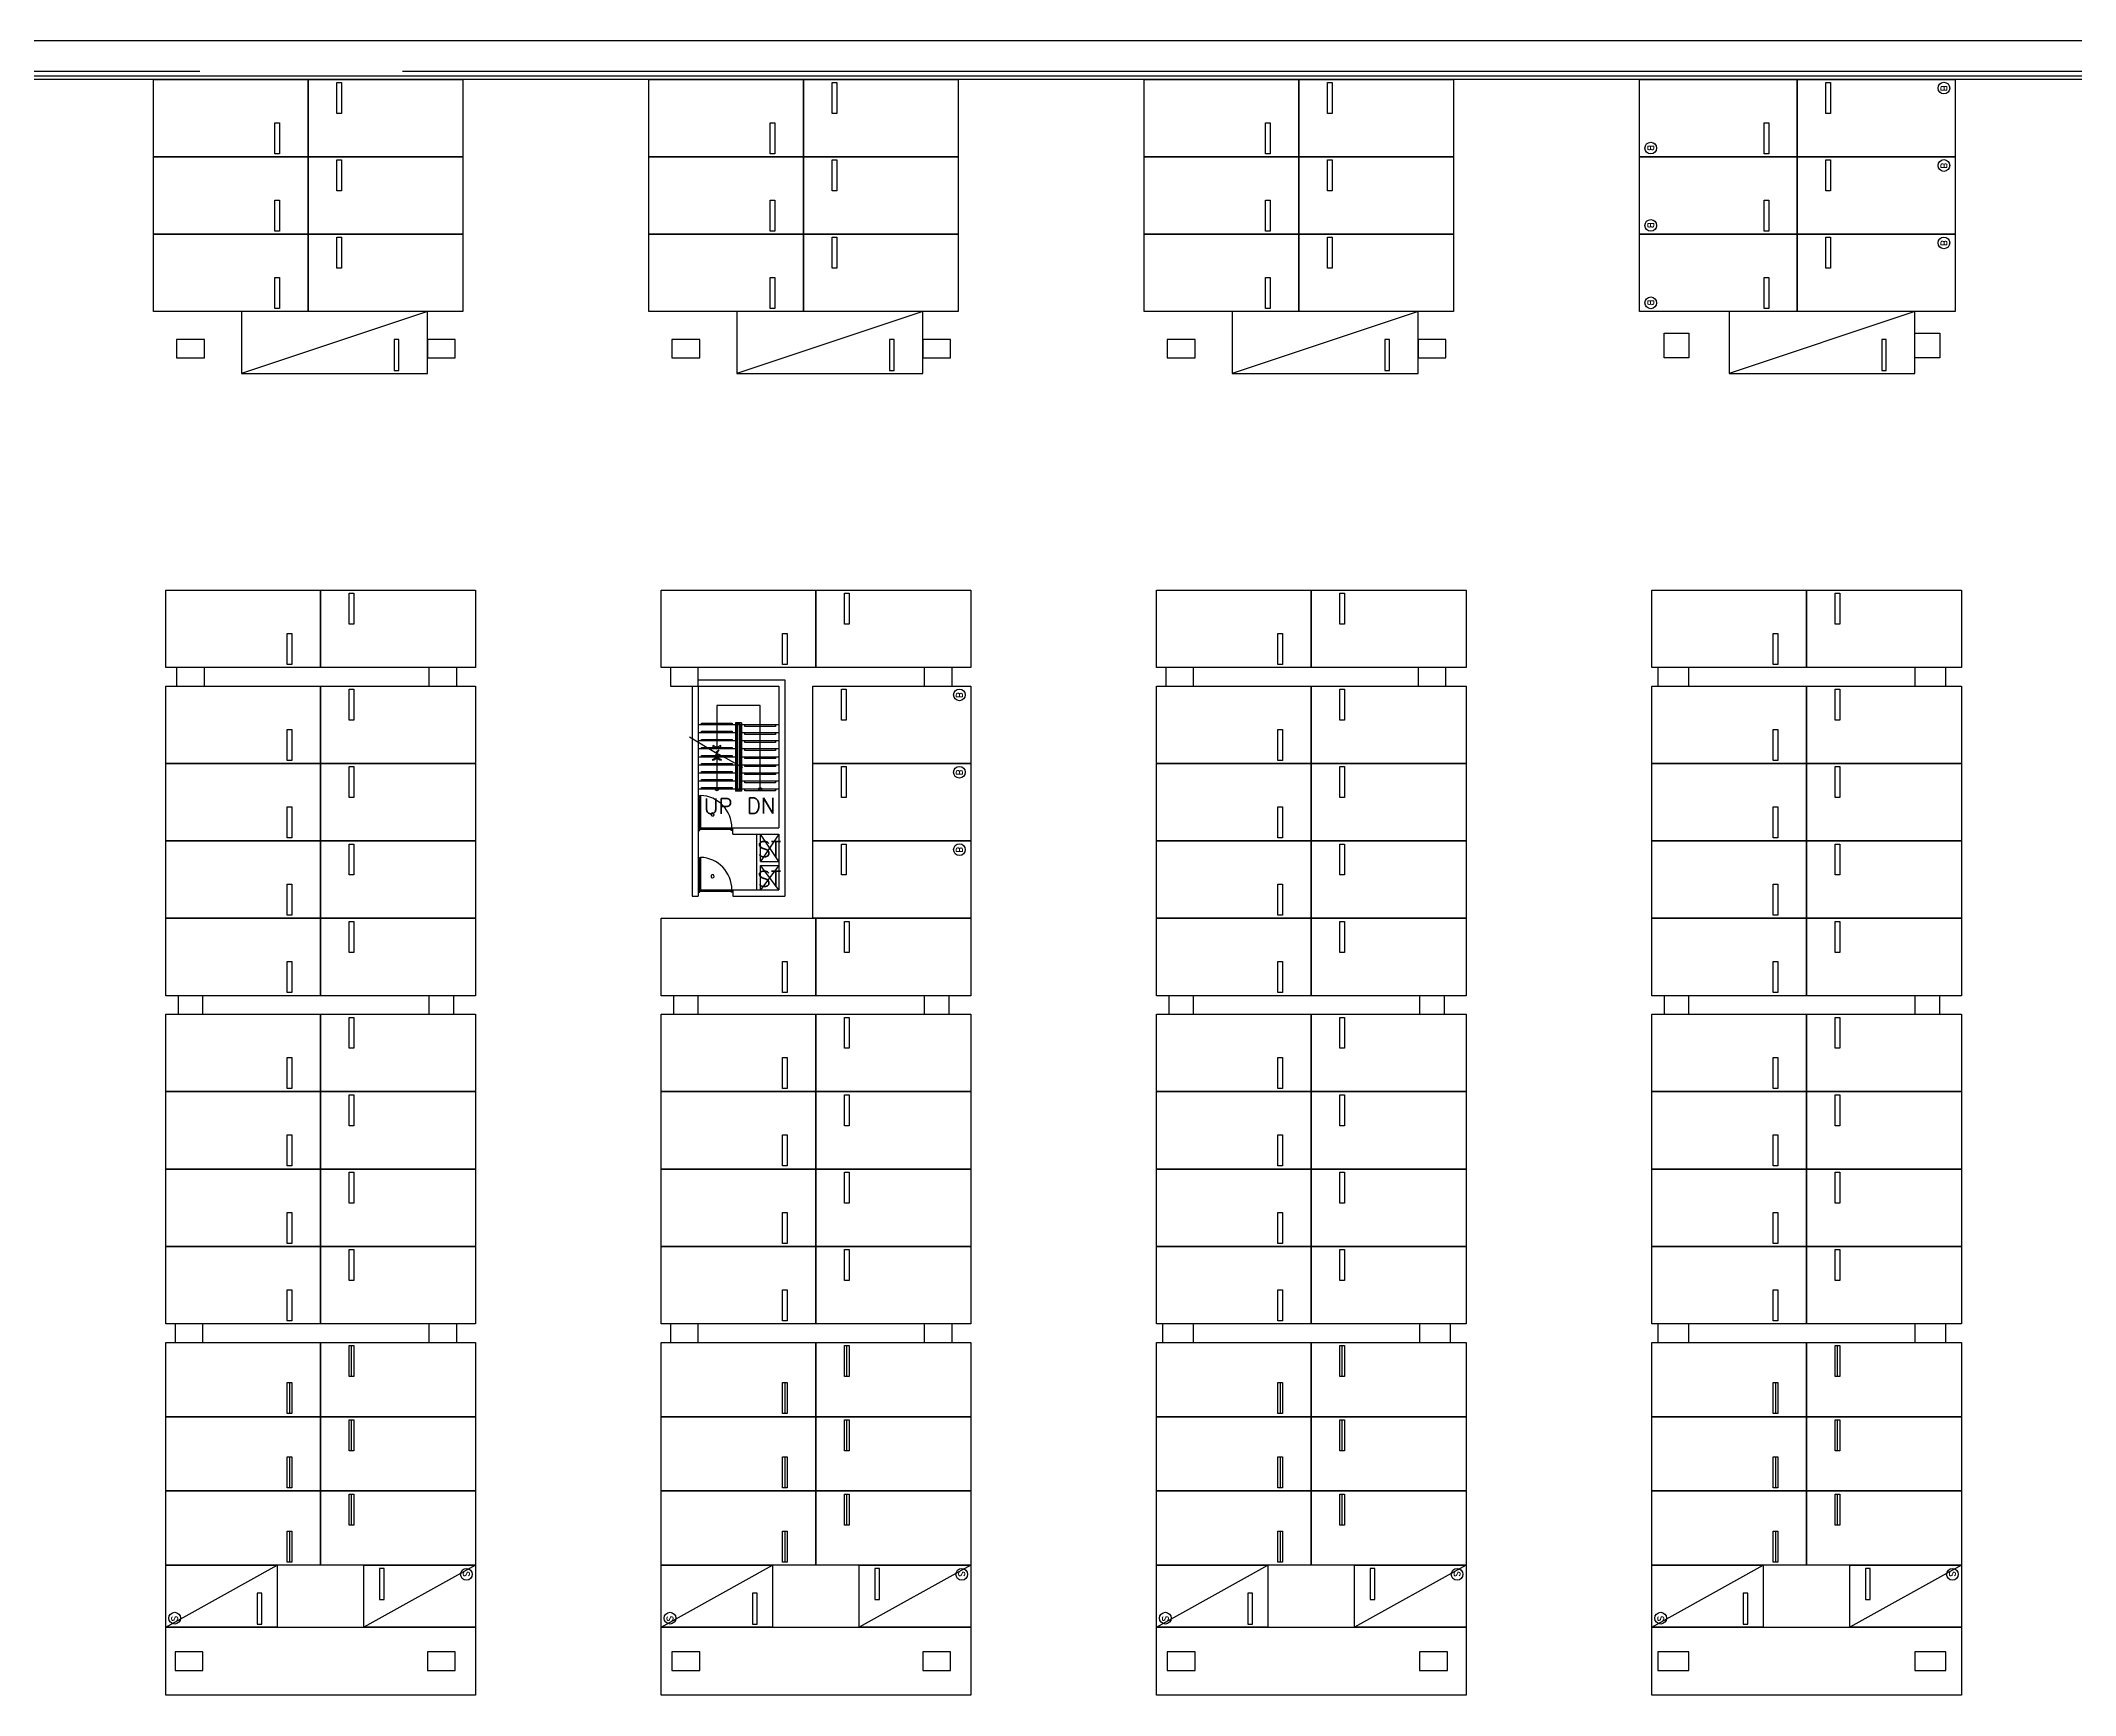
# Model space of a CAD drawing. Header units: millimetres. Extents: x -7614 to 421357, y 87385 to 341757.
# Drawn here: x 239280 to 305000, y 201427 to 254877 of the extents above; entities that cross this region are included whole.
import ezdxf
from ezdxf.enums import TextEntityAlignment as Align

# ---------------------------------------------------------------- set-up
doc = ezdxf.new("R2010")
doc.units = ezdxf.units.MM
doc.header["$LTSCALE"] = 600
doc.header["$MEASUREMENT"] = 0
doc.layers.add('e-plan', color=9, linetype='CONTINUOUS')
doc.styles.add('kiahn', font='romans.shx', dxfattribs={"bigfont": 'cadhs.shx'})

msp = doc.modelspace()

# ---------------------------------------------------------------- linework, layer by layer
at = {"layer": 'e-plan'}
for p, q in [((328920, 254877), (180670, 254877)), ((244420, 253877), (179670, 253877)), ((329770, 253727), (179820, 253727)), ((329920, 253877), (250970, 253877)), ((336565, 253627), (179370, 253627)), ((242920, 251127), (242920, 253627)), ((242920, 253627), (247920, 253627)), ((247920, 253627), (247920, 251127)), ((247920, 251127), (247920, 253627)), ((247920, 253627), (252920, 253627)), ((248845, 253527), (248995, 253527)), ((248845, 252527), (248845, 253527)), ((248995, 253527), (248995, 252527)), ((252920, 253627), (252920, 251127)), ((258920, 251127), (258920, 253627)), ((258920, 253627), (263920, 253627)), ((263920, 253627), (263920, 251127)), ((263920, 251127), (263920, 253627)), ((263920, 253627), (268920, 253627)), ((264845, 253527), (264995, 253527)), ((264845, 252527), (264845, 253527)), ((264995, 253527), (264995, 252527)), ((268920, 253627), (268920, 251127)), ((274920, 251127), (274920, 253627)), ((274920, 253627), (279920, 253627)), ((279920, 253627), (279920, 251127)), ((279920, 251127), (279920, 253627)), ((279920, 253627), (284920, 253627)), ((280845, 253527), (280995, 253527)), ((280845, 252527), (280845, 253527)), ((280995, 253527), (280995, 252527)), ((284920, 253627), (284920, 251127)), ((290920, 251127), (290920, 253627)), ((290920, 253627), (296020, 253627)), ((296020, 251127), (296020, 253627)), ((296020, 253627), (301120, 253627)), ((296020, 253627), (296020, 251127)), ((296945, 253527), (297095, 253527)), ((296945, 252527), (296945, 253527)), ((297095, 253527), (297095, 252527)), ((301120, 253627), (301120, 251127)), ((248995, 252527), (248845, 252527)), ((264995, 252527), (264845, 252527)), ((280995, 252527), (280845, 252527)), ((297095, 252527), (296945, 252527)), ((246845, 251227), (246845, 252227)), ((246845, 252227), (246995, 252227)), ((246995, 252227), (246995, 251227)), ((262845, 251227), (262845, 252227)), ((262845, 252227), (262995, 252227)), ((262995, 252227), (262995, 251227)), ((278845, 251227), (278845, 252227)), ((278845, 252227), (278995, 252227)), ((278995, 252227), (278995, 251227)), ((294945, 251227), (294945, 252227)), ((294945, 252227), (295095, 252227)), ((295095, 252227), (295095, 251227)), ((242920, 248627), (242920, 251127)), ((242920, 251127), (247920, 251127)), ((247920, 251127), (242920, 251127)), ((246995, 251227), (246845, 251227)), ((247920, 251127), (247920, 248627)), ((252920, 251127), (247920, 251127)), ((247920, 248627), (247920, 251127)), ((247920, 251127), (252920, 251127)), ((252920, 251127), (252920, 248627)), ((258920, 248627), (258920, 251127)), ((258920, 251127), (263920, 251127)), ((263920, 251127), (258920, 251127)), ((262995, 251227), (262845, 251227)), ((263920, 251127), (263920, 248627)), ((268920, 251127), (263920, 251127)), ((263920, 248627), (263920, 251127)), ((263920, 251127), (268920, 251127)), ((268920, 251127), (268920, 248627)), ((274920, 248627), (274920, 251127)), ((274920, 251127), (279920, 251127)), ((279920, 251127), (274920, 251127)), ((278995, 251227), (278845, 251227)), ((279920, 251127), (279920, 248627)), ((284920, 251127), (279920, 251127)), ((279920, 248627), (279920, 251127)), ((279920, 251127), (284920, 251127)), ((284920, 251127), (284920, 248627)), ((290920, 248627), (290920, 251127)), ((290920, 251127), (296020, 251127)), ((296020, 251127), (290920, 251127)), ((295095, 251227), (294945, 251227)), ((301120, 251127), (296020, 251127)), ((296020, 248627), (296020, 251127)), ((296020, 251127), (301120, 251127)), ((296020, 251127), (296020, 248627)), ((301120, 251127), (301120, 248627)), ((248845, 251027), (248995, 251027)), ((248845, 250027), (248845, 251027)), ((248995, 251027), (248995, 250027)), ((264845, 251027), (264995, 251027)), ((264845, 250027), (264845, 251027)), ((264995, 251027), (264995, 250027)), ((280845, 251027), (280995, 251027)), ((280845, 250027), (280845, 251027)), ((280995, 251027), (280995, 250027)), ((296945, 251027), (297095, 251027)), ((296945, 250027), (296945, 251027)), ((297095, 251027), (297095, 250027)), ((248995, 250027), (248845, 250027)), ((264995, 250027), (264845, 250027)), ((280995, 250027), (280845, 250027)), ((297095, 250027), (296945, 250027)), ((246845, 248727), (246845, 249727)), ((246845, 249727), (246995, 249727)), ((246995, 249727), (246995, 248727)), ((262845, 248727), (262845, 249727)), ((262845, 249727), (262995, 249727)), ((262995, 249727), (262995, 248727)), ((278845, 248727), (278845, 249727)), ((278845, 249727), (278995, 249727)), ((278995, 249727), (278995, 248727)), ((294945, 248727), (294945, 249727)), ((294945, 249727), (295095, 249727)), ((295095, 249727), (295095, 248727)), ((247920, 248627), (242920, 248627)), ((242920, 246127), (242920, 248627)), ((242920, 248627), (247920, 248627)), ((246995, 248727), (246845, 248727)), ((247920, 248627), (247920, 246127)), ((252920, 248627), (247920, 248627)), ((247920, 246127), (247920, 248627)), ((247920, 248627), (252920, 248627)), ((248845, 248527), (248995, 248527)), ((248845, 247527), (248845, 248527)), ((248995, 248527), (248995, 247527)), ((252920, 248627), (252920, 246127)), ((263920, 248627), (258920, 248627)), ((258920, 246127), (258920, 248627)), ((258920, 248627), (263920, 248627)), ((262995, 248727), (262845, 248727)), ((263920, 248627), (263920, 246127)), ((268920, 248627), (263920, 248627)), ((263920, 246127), (263920, 248627)), ((263920, 248627), (268920, 248627)), ((264845, 248527), (264995, 248527)), ((264845, 247527), (264845, 248527)), ((264995, 248527), (264995, 247527)), ((268920, 248627), (268920, 246127)), ((279920, 248627), (274920, 248627)), ((274920, 246127), (274920, 248627)), ((274920, 248627), (279920, 248627)), ((278995, 248727), (278845, 248727)), ((279920, 248627), (279920, 246127)), ((284920, 248627), (279920, 248627)), ((279920, 246127), (279920, 248627)), ((279920, 248627), (284920, 248627)), ((280845, 248527), (280995, 248527)), ((280845, 247527), (280845, 248527)), ((280995, 248527), (280995, 247527)), ((284920, 248627), (284920, 246127)), ((296020, 248627), (290920, 248627)), ((290920, 246127), (290920, 248627)), ((290920, 248627), (296020, 248627)), ((295095, 248727), (294945, 248727)), ((301120, 248627), (296020, 248627)), ((296020, 246127), (296020, 248627)), ((296020, 248627), (301120, 248627)), ((296020, 248627), (296020, 246127)), ((296945, 248527), (297095, 248527)), ((296945, 247527), (296945, 248527)), ((297095, 248527), (297095, 247527)), ((301120, 248627), (301120, 246127)), ((246845, 246227), (246845, 247227)), ((246845, 247227), (246995, 247227)), ((246995, 247227), (246995, 246227)), ((248995, 247527), (248845, 247527)), ((262845, 246227), (262845, 247227)), ((262845, 247227), (262995, 247227)), ((262995, 247227), (262995, 246227)), ((264995, 247527), (264845, 247527)), ((278845, 246227), (278845, 247227)), ((278845, 247227), (278995, 247227)), ((278995, 247227), (278995, 246227)), ((280995, 247527), (280845, 247527)), ((294945, 246227), (294945, 247227)), ((294945, 247227), (295095, 247227)), ((295095, 247227), (295095, 246227)), ((297095, 247527), (296945, 247527)), ((247920, 246127), (242920, 246127)), ((251770, 246127), (245770, 244127)), ((251770, 246127), (245770, 246127)), ((245770, 246127), (245770, 244127)), ((246995, 246227), (246845, 246227)), ((252920, 246127), (247920, 246127)), ((251770, 244127), (251770, 246127)), ((263920, 246127), (258920, 246127)), ((267770, 246127), (261770, 244127)), ((267770, 246127), (261770, 246127)), ((261770, 246127), (261770, 244127)), ((262995, 246227), (262845, 246227)), ((268920, 246127), (263920, 246127)), ((267770, 244127), (267770, 246127)), ((279920, 246127), (274920, 246127)), ((283770, 246127), (277770, 244127)), ((283770, 246127), (277770, 246127)), ((277770, 246127), (277770, 244127)), ((278995, 246227), (278845, 246227)), ((284920, 246127), (279920, 246127)), ((283770, 244127), (283770, 246127)), ((296020, 246127), (290920, 246127)), ((299820, 246127), (293820, 244127)), ((299820, 246127), (293820, 246127)), ((293820, 246127), (293820, 244127)), ((295095, 246227), (294945, 246227)), ((301120, 246127), (296020, 246127)), ((299820, 244127), (299820, 246127)), ((250845, 245227), (250695, 245227)), ((250695, 245227), (250695, 244227)), ((250845, 244227), (250845, 245227)), ((266845, 245227), (266695, 245227)), ((266695, 245227), (266695, 244227)), ((266845, 244227), (266845, 245227)), ((282845, 245227), (282695, 245227)), ((282695, 245227), (282695, 244227)), ((282845, 244227), (282845, 245227)), ((298895, 245227), (298745, 245227)), ((298745, 245227), (298745, 244227)), ((298895, 244227), (298895, 245227)), ((245770, 244127), (251770, 244127)), ((250695, 244227), (250845, 244227)), ((261770, 244127), (267770, 244127)), ((266695, 244227), (266845, 244227)), ((277770, 244127), (283770, 244127)), ((282695, 244227), (282845, 244227)), ((293820, 244127), (299820, 244127)), ((298745, 244227), (298895, 244227)), ((243320, 234627), (243320, 237127)), ((243320, 237127), (248320, 237127)), ((248320, 237127), (248320, 234627)), ((248320, 234627), (248320, 237127)), ((248320, 237127), (253320, 237127)), ((249245, 237027), (249395, 237027)), ((249245, 236027), (249245, 237027)), ((249395, 237027), (249395, 236027)), ((253320, 237127), (253320, 234627)), ((259320, 234627), (259320, 237127)), ((259320, 237127), (264320, 237127)), ((264320, 237127), (264320, 234627)), ((264320, 234627), (264320, 237127)), ((264320, 237127), (269320, 237127)), ((265245, 237027), (265395, 237027)), ((265245, 236027), (265245, 237027)), ((265395, 237027), (265395, 236027)), ((269320, 237127), (269320, 234627)), ((275320, 234627), (275320, 237127)), ((275320, 237127), (280320, 237127)), ((280320, 237127), (280320, 234627)), ((280320, 234627), (280320, 237127)), ((280320, 237127), (285320, 237127)), ((281245, 237027), (281395, 237027)), ((281245, 236027), (281245, 237027)), ((281395, 237027), (281395, 236027)), ((285320, 237127), (285320, 234627)), ((291320, 234627), (291320, 237127)), ((291320, 237127), (296320, 237127)), ((296320, 237127), (296320, 234627)), ((296320, 234627), (296320, 237127)), ((296320, 237127), (301320, 237127)), ((297245, 237027), (297395, 237027)), ((297245, 236027), (297245, 237027)), ((297395, 237027), (297395, 236027)), ((301320, 237127), (301320, 234627)), ((249395, 236027), (249245, 236027)), ((265395, 236027), (265245, 236027)), ((281395, 236027), (281245, 236027)), ((297395, 236027), (297245, 236027)), ((247245, 234727), (247245, 235727)), ((247245, 235727), (247395, 235727)), ((247395, 235727), (247395, 234727)), ((263245, 234727), (263245, 235727)), ((263245, 235727), (263395, 235727)), ((263395, 235727), (263395, 234727)), ((279245, 234727), (279245, 235727)), ((279245, 235727), (279395, 235727)), ((279395, 235727), (279395, 234727)), ((295245, 234727), (295245, 235727)), ((295245, 235727), (295395, 235727)), ((295395, 235727), (295395, 234727)), ((248320, 234627), (243320, 234627)), ((247395, 234727), (247245, 234727)), ((253320, 234627), (248320, 234627)), ((264320, 234627), (259320, 234627)), ((263395, 234727), (263245, 234727)), ((269320, 234627), (264320, 234627)), ((280320, 234627), (275320, 234627)), ((279395, 234727), (279245, 234727)), ((285320, 234627), (280320, 234627)), ((296320, 234627), (291320, 234627)), ((295395, 234727), (295245, 234727)), ((301320, 234627), (296320, 234627)), ((243320, 231527), (243320, 234027)), ((243320, 234027), (248320, 234027)), ((248320, 234027), (248320, 231527)), ((248320, 231527), (248320, 234027)), ((248320, 234027), (253320, 234027)), ((253320, 234027), (253320, 231527)), ((260320, 234027), (260320, 227247)), ((260520, 234227), (263320, 234227)), ((260520, 234027), (263120, 234027)), ((260520, 234027), (260520, 227247)), ((263120, 234027), (263120, 229447)), ((263320, 234227), (263320, 227247)), ((264220, 231527), (264220, 234027)), ((264220, 234027), (269320, 234027)), ((269320, 234027), (269320, 231527)), ((275320, 231527), (275320, 234027)), ((275320, 234027), (280320, 234027)), ((280320, 234027), (280320, 231527)), ((280320, 231527), (280320, 234027)), ((280320, 234027), (285320, 234027)), ((285320, 234027), (285320, 231527)), ((291320, 231527), (291320, 234027)), ((291320, 234027), (296320, 234027)), ((296320, 234027), (296320, 231527)), ((296320, 231527), (296320, 234027)), ((296320, 234027), (301320, 234027)), ((301320, 234027), (301320, 231527)), ((249245, 233927), (249395, 233927)), ((249245, 232927), (249245, 233927)), ((249395, 233927), (249395, 232927)), ((262520, 233402), (261120, 233402)), ((261120, 233402), (261120, 231997)), ((262520, 230697), (262520, 233402)), ((265145, 233927), (265295, 233927)), ((265145, 232927), (265145, 233927)), ((265295, 233927), (265295, 232927)), ((281245, 233927), (281395, 233927)), ((281245, 232927), (281245, 233927)), ((281395, 233927), (281395, 232927)), ((297245, 233927), (297395, 233927)), ((297245, 232927), (297245, 233927)), ((297395, 233927), (297395, 232927)), ((249395, 232927), (249245, 232927)), ((261720, 232777), (260520, 232777)), ((260620, 232777), (260620, 232827)), ((260620, 232827), (261620, 232827)), ((261620, 232827), (261620, 232777)), ((261920, 232842), (261720, 232842)), ((261720, 232842), (261720, 230632)), ((261880, 232802), (261760, 232802)), ((261760, 232802), (261760, 230672)), ((261855, 232777), (261785, 232777)), ((261785, 232777), (261785, 230697)), ((261855, 232777), (261855, 230697)), ((261880, 232802), (261880, 230672)), ((261920, 232842), (261920, 230632)), ((263120, 232777), (261920, 232777)), ((262020, 232727), (262020, 232777)), ((263020, 232727), (262020, 232727)), ((263020, 232777), (263020, 232727)), ((265295, 232927), (265145, 232927)), ((281395, 232927), (281245, 232927)), ((297395, 232927), (297245, 232927)), ((247245, 231627), (247245, 232627)), ((247245, 232627), (247395, 232627)), ((247395, 232627), (247395, 231627)), ((260235, 232394), (261077, 231887)), ((261720, 232517), (260520, 232517)), ((261720, 232257), (260520, 232257)), ((261720, 231997), (260520, 231997)), ((260620, 232517), (260620, 232567)), ((260620, 232567), (261620, 232567)), ((260620, 232257), (260620, 232307)), ((260620, 232307), (261620, 232307)), ((260620, 231997), (260620, 232047)), ((260620, 232047), (261620, 232047)), ((261004, 232108), (260985, 232074)), ((260985, 232074), (261120, 231997)), ((261120, 232041), (261004, 232108)), ((261237, 232108), (261120, 232041)), ((261120, 231997), (261260, 232074)), ((261260, 232074), (261237, 232108)), ((261620, 232567), (261620, 232517)), ((261620, 232307), (261620, 232257)), ((261620, 232047), (261620, 231997)), ((261785, 232517), (261760, 232517)), ((261785, 232257), (261760, 232257)), ((261785, 231997), (261760, 231997)), ((261880, 232517), (261855, 232517)), ((261880, 232257), (261855, 232257)), ((261880, 231997), (261855, 231997)), ((263120, 232517), (261920, 232517)), ((263120, 232257), (261920, 232257)), ((263120, 231997), (261920, 231997)), ((262020, 232467), (262020, 232517)), ((263020, 232467), (262020, 232467)), ((262020, 232207), (262020, 232257)), ((263020, 232207), (262020, 232207)), ((262020, 231947), (262020, 231997)), ((263020, 232517), (263020, 232467)), ((263020, 232257), (263020, 232207)), ((263020, 231997), (263020, 231947)), ((279245, 231627), (279245, 232627)), ((279245, 232627), (279395, 232627)), ((279395, 232627), (279395, 231627)), ((295245, 231627), (295245, 232627)), ((295245, 232627), (295395, 232627)), ((295395, 232627), (295395, 231627)), ((243320, 229027), (243320, 231527)), ((243320, 231527), (248320, 231527)), ((248320, 231527), (243320, 231527)), ((247395, 231627), (247245, 231627)), ((248320, 231527), (248320, 229027)), ((253320, 231527), (248320, 231527)), ((248320, 229027), (248320, 231527)), ((248320, 231527), (253320, 231527)), ((249245, 231427), (249395, 231427)), ((249245, 230427), (249245, 231427)), ((249395, 231427), (249395, 230427)), ((253320, 231527), (253320, 229027)), ((261720, 231737), (260520, 231737)), ((261720, 231477), (260520, 231477)), ((260620, 231737), (260620, 231787)), ((260620, 231787), (261620, 231787)), ((260620, 231477), (260620, 231527)), ((260620, 231527), (261620, 231527)), ((260985, 231659), (261120, 231737)), ((261004, 231626), (260985, 231659)), ((261120, 231692), (261004, 231626)), ((261183, 231970), (261058, 231763)), ((261058, 231763), (261164, 231837)), ((261077, 231887), (261183, 231970)), ((261120, 231737), (261260, 231659)), ((261120, 231737), (261120, 230697)), ((261237, 231626), (261120, 231692)), ((261164, 231837), (261947, 231404)), ((261260, 231659), (261237, 231626)), ((261620, 231787), (261620, 231737)), ((261620, 231527), (261620, 231477)), ((261785, 231737), (261760, 231737)), ((261785, 231477), (261760, 231477)), ((261880, 231737), (261855, 231737)), ((261880, 231477), (261855, 231477)), ((263120, 231737), (261920, 231737)), ((263120, 231477), (261920, 231477)), ((263020, 231947), (262020, 231947)), ((262020, 231687), (262020, 231737)), ((263020, 231687), (262020, 231687)), ((262020, 231427), (262020, 231477)), ((263020, 231427), (262020, 231427)), ((263020, 231737), (263020, 231687)), ((263020, 231477), (263020, 231427)), ((269320, 231527), (264220, 231527)), ((264220, 229027), (264220, 231527)), ((264220, 231527), (269320, 231527)), ((265145, 231427), (265295, 231427)), ((265145, 230427), (265145, 231427)), ((265295, 231427), (265295, 230427)), ((269320, 231527), (269320, 229027)), ((275320, 229027), (275320, 231527)), ((275320, 231527), (280320, 231527)), ((280320, 231527), (275320, 231527)), ((279395, 231627), (279245, 231627)), ((280320, 231527), (280320, 229027)), ((285320, 231527), (280320, 231527)), ((280320, 229027), (280320, 231527)), ((280320, 231527), (285320, 231527)), ((281245, 231427), (281395, 231427)), ((281245, 230427), (281245, 231427)), ((281395, 231427), (281395, 230427)), ((285320, 231527), (285320, 229027)), ((291320, 229027), (291320, 231527)), ((291320, 231527), (296320, 231527)), ((296320, 231527), (291320, 231527)), ((295395, 231627), (295245, 231627)), ((296320, 231527), (296320, 229027)), ((301320, 231527), (296320, 231527)), ((296320, 229027), (296320, 231527)), ((296320, 231527), (301320, 231527)), ((297245, 231427), (297395, 231427)), ((297245, 230427), (297245, 231427)), ((297395, 231427), (297395, 230427)), ((301320, 231527), (301320, 229027)), ((261720, 231217), (260520, 231217)), ((261720, 230957), (260520, 230957)), ((261720, 230697), (260520, 230697)), ((260620, 231217), (260620, 231267)), ((260620, 231267), (261620, 231267)), ((260620, 230957), (260620, 231007)), ((260620, 231007), (261620, 231007)), ((260620, 230697), (260620, 230747)), ((260620, 230747), (261620, 230747)), ((261620, 231267), (261620, 231217)), ((261620, 231007), (261620, 230957)), ((261620, 230747), (261620, 230697)), ((261785, 231217), (261760, 231217)), ((261785, 230957), (261760, 230957)), ((261855, 230697), (261785, 230697)), ((261880, 231217), (261855, 231217)), ((261880, 230957), (261855, 230957)), ((263120, 231217), (261920, 231217)), ((263120, 230957), (261920, 230957)), ((263120, 230697), (261920, 230697)), ((262020, 231167), (262020, 231217)), ((263020, 231167), (262020, 231167)), ((262020, 230907), (262020, 230957)), ((263020, 230907), (262020, 230907)), ((262020, 230647), (262020, 230697)), ((263020, 231217), (263020, 231167)), ((263020, 230957), (263020, 230907)), ((263020, 230697), (263020, 230647)), ((247245, 229127), (247245, 230127)), ((247245, 230127), (247395, 230127)), ((247395, 230127), (247395, 229127)), ((249395, 230427), (249245, 230427)), ((260555, 229447), (260556, 230496)), ((260556, 230496), (260596, 230496)), ((260596, 230496), (260595, 229447)), ((261920, 230632), (261720, 230632)), ((261880, 230672), (261760, 230672)), ((263020, 230647), (262020, 230647)), ((265295, 230427), (265145, 230427)), ((279245, 229127), (279245, 230127)), ((279245, 230127), (279395, 230127)), ((279395, 230127), (279395, 229127)), ((281395, 230427), (281245, 230427)), ((295245, 229127), (295245, 230127)), ((295245, 230127), (295395, 230127)), ((295395, 230127), (295395, 229127)), ((297395, 230427), (297245, 230427)), ((260530, 229447), (260530, 229367)), ((260555, 229447), (260530, 229447)), ((260530, 229367), (260575, 229367)), ((260555, 229447), (261605, 229447)), ((260595, 229447), (260555, 229447)), ((260555, 229407), (260555, 229447)), ((260575, 229407), (260555, 229407)), ((260575, 229407), (261585, 229407)), ((260575, 229367), (260575, 229407)), ((261585, 229367), (261585, 229407)), ((261585, 229407), (261605, 229407)), ((261630, 229367), (261585, 229367)), ((261605, 229407), (261605, 229447)), ((261605, 229447), (261630, 229447)), ((261630, 229447), (261630, 229367)), ((261640, 229447), (263120, 229447)), ((261640, 229247), (261640, 229447)), ((243320, 226527), (243320, 229027)), ((243320, 229027), (248320, 229027)), ((248320, 229027), (243320, 229027)), ((247395, 229127), (247245, 229127)), ((248320, 229027), (248320, 226527)), ((253320, 229027), (248320, 229027)), ((248320, 226527), (248320, 229027)), ((248320, 229027), (253320, 229027)), ((249245, 228927), (249395, 228927)), ((249245, 227927), (249245, 228927)), ((249395, 228927), (249395, 227927)), ((253320, 229027), (253320, 226527)), ((261640, 229247), (263120, 229247)), ((262410, 227447), (262410, 229247)), ((262530, 228357), (262530, 229247)), ((263120, 229247), (263120, 227447)), ((269320, 229027), (264220, 229027)), ((264220, 226527), (264220, 229027)), ((264220, 229027), (269320, 229027)), ((265145, 228927), (265295, 228927)), ((265145, 227927), (265145, 228927)), ((265295, 228927), (265295, 227927)), ((269320, 229027), (269320, 226527)), ((275320, 226527), (275320, 229027)), ((275320, 229027), (280320, 229027)), ((280320, 229027), (275320, 229027)), ((279395, 229127), (279245, 229127)), ((280320, 229027), (280320, 226527)), ((285320, 229027), (280320, 229027)), ((280320, 226527), (280320, 229027)), ((280320, 229027), (285320, 229027)), ((281245, 228927), (281395, 228927)), ((281245, 227927), (281245, 228927)), ((281395, 228927), (281395, 227927)), ((285320, 229027), (285320, 226527)), ((291320, 226527), (291320, 229027)), ((291320, 229027), (296320, 229027)), ((296320, 229027), (291320, 229027)), ((295395, 229127), (295245, 229127)), ((296320, 229027), (296320, 226527)), ((301320, 229027), (296320, 229027)), ((296320, 226527), (296320, 229027)), ((296320, 229027), (301320, 229027)), ((297245, 228927), (297395, 228927)), ((297245, 227927), (297245, 228927)), ((297395, 228927), (297395, 227927)), ((301320, 229027), (301320, 226527)), ((260555, 227447), (260556, 228496)), ((260556, 228496), (260596, 228496)), ((260596, 228496), (260595, 227447)), ((262530, 228357), (263120, 228357)), ((262530, 228237), (263120, 228237)), ((262530, 227447), (262530, 228237)), ((247245, 226627), (247245, 227627)), ((247245, 227627), (247395, 227627)), ((247395, 227627), (247395, 226627)), ((249395, 227927), (249245, 227927)), ((260530, 227447), (260530, 227367)), ((260555, 227447), (260530, 227447)), ((260555, 227447), (261605, 227447)), ((260595, 227447), (260555, 227447)), ((260555, 227407), (260555, 227447)), ((260575, 227407), (260555, 227407)), ((260575, 227407), (261585, 227407)), ((260575, 227367), (260575, 227407)), ((261585, 227367), (261585, 227407)), ((261585, 227407), (261605, 227407)), ((261605, 227407), (261605, 227447)), ((261605, 227447), (261630, 227447)), ((261630, 227447), (261630, 227367)), ((261640, 227447), (263120, 227447)), ((261640, 227447), (263120, 227447)), ((261640, 227447), (261640, 227247)), ((265295, 227927), (265145, 227927)), ((279245, 226627), (279245, 227627)), ((279245, 227627), (279395, 227627)), ((279395, 227627), (279395, 226627)), ((281395, 227927), (281245, 227927)), ((295245, 226627), (295245, 227627)), ((295245, 227627), (295395, 227627)), ((295395, 227627), (295395, 226627)), ((297395, 227927), (297245, 227927)), ((260320, 227247), (260520, 227247)), ((260530, 227367), (260575, 227367)), ((261630, 227367), (261585, 227367)), ((261640, 227247), (263320, 227247)), ((248320, 226527), (243320, 226527)), ((243320, 224027), (243320, 226527)), ((243320, 226527), (248320, 226527)), ((247395, 226627), (247245, 226627)), ((248320, 226527), (248320, 224027)), ((253320, 226527), (248320, 226527)), ((248320, 224027), (248320, 226527)), ((248320, 226527), (253320, 226527)), ((249245, 226427), (249395, 226427)), ((249245, 225427), (249245, 226427)), ((249395, 226427), (249395, 225427)), ((253320, 226527), (253320, 224027)), ((259320, 224027), (259320, 226527)), ((259320, 226527), (264320, 226527)), ((269320, 226527), (264220, 226527)), ((264320, 226527), (264320, 224027)), ((264320, 224027), (264320, 226527)), ((264320, 226527), (269320, 226527)), ((265245, 226427), (265395, 226427)), ((265245, 225427), (265245, 226427)), ((265395, 226427), (265395, 225427)), ((269320, 226527), (269320, 224027)), ((275320, 224027), (275320, 226527)), ((275320, 226527), (280320, 226527)), ((280320, 226527), (275320, 226527)), ((279395, 226627), (279245, 226627)), ((280320, 226527), (280320, 224027)), ((285320, 226527), (280320, 226527)), ((280320, 224027), (280320, 226527)), ((280320, 226527), (285320, 226527)), ((281245, 226427), (281395, 226427)), ((281245, 225427), (281245, 226427)), ((281395, 226427), (281395, 225427)), ((285320, 226527), (285320, 224027)), ((296320, 226527), (291320, 226527)), ((291320, 224027), (291320, 226527)), ((291320, 226527), (296320, 226527)), ((295395, 226627), (295245, 226627)), ((296320, 226527), (296320, 224027)), ((301320, 226527), (296320, 226527)), ((296320, 224027), (296320, 226527)), ((296320, 226527), (301320, 226527)), ((297245, 226427), (297395, 226427)), ((297245, 225427), (297245, 226427)), ((297395, 226427), (297395, 225427)), ((301320, 226527), (301320, 224027)), ((249395, 225427), (249245, 225427)), ((265395, 225427), (265245, 225427)), ((281395, 225427), (281245, 225427)), ((297395, 225427), (297245, 225427)), ((247245, 224127), (247245, 225127)), ((247245, 225127), (247395, 225127)), ((247395, 225127), (247395, 224127)), ((263245, 224127), (263245, 225127)), ((263245, 225127), (263395, 225127)), ((263395, 225127), (263395, 224127)), ((279245, 224127), (279245, 225127)), ((279245, 225127), (279395, 225127)), ((279395, 225127), (279395, 224127)), ((295245, 224127), (295245, 225127)), ((295245, 225127), (295395, 225127)), ((295395, 225127), (295395, 224127)), ((247395, 224127), (247245, 224127)), ((263395, 224127), (263245, 224127)), ((279395, 224127), (279245, 224127)), ((295395, 224127), (295245, 224127)), ((248320, 224027), (243320, 224027)), ((253320, 224027), (248320, 224027)), ((264320, 224027), (259320, 224027)), ((269320, 224027), (264320, 224027)), ((280320, 224027), (275320, 224027)), ((285320, 224027), (280320, 224027)), ((296320, 224027), (291320, 224027)), ((301320, 224027), (296320, 224027)), ((243320, 220927), (243320, 223427)), ((243320, 223427), (248320, 223427)), ((248320, 223427), (248320, 220927)), ((248320, 220927), (248320, 223427)), ((248320, 223427), (253320, 223427)), ((249245, 223327), (249395, 223327)), ((249245, 222327), (249245, 223327)), ((249395, 223327), (249395, 222327)), ((253320, 223427), (253320, 220927)), ((259320, 220927), (259320, 223427)), ((259320, 223427), (264320, 223427)), ((264320, 223427), (264320, 220927)), ((264320, 220927), (264320, 223427)), ((264320, 223427), (269320, 223427)), ((265245, 223327), (265395, 223327)), ((265245, 222327), (265245, 223327)), ((265395, 223327), (265395, 222327)), ((269320, 223427), (269320, 220927)), ((275320, 220927), (275320, 223427)), ((275320, 223427), (280320, 223427)), ((280320, 223427), (280320, 220927)), ((280320, 220927), (280320, 223427)), ((280320, 223427), (285320, 223427)), ((281245, 223327), (281395, 223327)), ((281245, 222327), (281245, 223327)), ((281395, 223327), (281395, 222327)), ((285320, 223427), (285320, 220927)), ((291320, 220927), (291320, 223427)), ((291320, 223427), (296320, 223427)), ((296320, 223427), (296320, 220927)), ((296320, 220927), (296320, 223427)), ((296320, 223427), (301320, 223427)), ((297245, 223327), (297395, 223327)), ((297245, 222327), (297245, 223327)), ((297395, 223327), (297395, 222327)), ((301320, 223427), (301320, 220927)), ((249395, 222327), (249245, 222327)), ((265395, 222327), (265245, 222327)), ((281395, 222327), (281245, 222327)), ((297395, 222327), (297245, 222327)), ((247245, 221027), (247245, 222027)), ((247245, 222027), (247395, 222027)), ((247395, 222027), (247395, 221027)), ((263245, 221027), (263245, 222027)), ((263245, 222027), (263395, 222027)), ((263395, 222027), (263395, 221027)), ((279245, 221027), (279245, 222027)), ((279245, 222027), (279395, 222027)), ((279395, 222027), (279395, 221027)), ((295245, 221027), (295245, 222027)), ((295245, 222027), (295395, 222027)), ((295395, 222027), (295395, 221027)), ((243320, 218427), (243320, 220927)), ((243320, 220927), (248320, 220927)), ((248320, 220927), (243320, 220927)), ((247395, 221027), (247245, 221027)), ((248320, 220927), (248320, 218427)), ((253320, 220927), (248320, 220927)), ((248320, 218427), (248320, 220927)), ((248320, 220927), (253320, 220927)), ((249245, 220827), (249395, 220827)), ((249245, 219827), (249245, 220827)), ((249395, 220827), (249395, 219827)), ((253320, 220927), (253320, 218427)), ((259320, 218427), (259320, 220927)), ((259320, 220927), (264320, 220927)), ((264320, 220927), (259320, 220927)), ((263395, 221027), (263245, 221027)), ((264320, 220927), (264320, 218427)), ((269320, 220927), (264320, 220927)), ((264320, 218427), (264320, 220927)), ((264320, 220927), (269320, 220927)), ((265245, 220827), (265395, 220827)), ((265245, 219827), (265245, 220827)), ((265395, 220827), (265395, 219827)), ((269320, 220927), (269320, 218427)), ((275320, 218427), (275320, 220927)), ((275320, 220927), (280320, 220927)), ((280320, 220927), (275320, 220927)), ((279395, 221027), (279245, 221027)), ((280320, 220927), (280320, 218427)), ((285320, 220927), (280320, 220927)), ((280320, 218427), (280320, 220927)), ((280320, 220927), (285320, 220927)), ((281245, 220827), (281395, 220827)), ((281245, 219827), (281245, 220827)), ((281395, 220827), (281395, 219827)), ((285320, 220927), (285320, 218427)), ((296320, 220927), (291320, 220927)), ((291320, 218427), (291320, 220927)), ((291320, 220927), (296320, 220927)), ((295395, 221027), (295245, 221027)), ((296320, 220927), (296320, 218427)), ((301320, 220927), (296320, 220927)), ((296320, 218427), (296320, 220927)), ((296320, 220927), (301320, 220927)), ((297245, 220827), (297395, 220827)), ((297245, 219827), (297245, 220827)), ((297395, 220827), (297395, 219827)), ((301320, 220927), (301320, 218427)), ((247245, 218527), (247245, 219527)), ((247245, 219527), (247395, 219527)), ((247395, 219527), (247395, 218527)), ((249395, 219827), (249245, 219827)), ((263245, 218527), (263245, 219527)), ((263245, 219527), (263395, 219527)), ((263395, 219527), (263395, 218527)), ((265395, 219827), (265245, 219827)), ((279245, 218527), (279245, 219527)), ((279245, 219527), (279395, 219527)), ((279395, 219527), (279395, 218527)), ((281395, 219827), (281245, 219827)), ((295245, 218527), (295245, 219527)), ((295245, 219527), (295395, 219527)), ((295395, 219527), (295395, 218527)), ((297395, 219827), (297245, 219827)), ((243320, 215927), (243320, 218427)), ((243320, 218427), (248320, 218427)), ((248320, 218427), (243320, 218427)), ((247395, 218527), (247245, 218527)), ((248320, 218427), (248320, 215927)), ((253320, 218427), (248320, 218427)), ((248320, 215927), (248320, 218427)), ((248320, 218427), (253320, 218427)), ((249245, 218327), (249395, 218327)), ((249245, 217327), (249245, 218327)), ((249395, 218327), (249395, 217327)), ((253320, 218427), (253320, 215927)), ((259320, 215927), (259320, 218427)), ((259320, 218427), (264320, 218427)), ((264320, 218427), (259320, 218427)), ((263395, 218527), (263245, 218527)), ((264320, 218427), (264320, 215927)), ((269320, 218427), (264320, 218427)), ((264320, 215927), (264320, 218427)), ((264320, 218427), (269320, 218427)), ((265245, 218327), (265395, 218327)), ((265245, 217327), (265245, 218327)), ((265395, 218327), (265395, 217327)), ((269320, 218427), (269320, 215927)), ((275320, 215927), (275320, 218427)), ((275320, 218427), (280320, 218427)), ((280320, 218427), (275320, 218427)), ((279395, 218527), (279245, 218527)), ((280320, 218427), (280320, 215927)), ((285320, 218427), (280320, 218427)), ((280320, 215927), (280320, 218427)), ((280320, 218427), (285320, 218427)), ((281245, 218327), (281395, 218327)), ((281245, 217327), (281245, 218327)), ((281395, 218327), (281395, 217327)), ((285320, 218427), (285320, 215927)), ((291320, 215927), (291320, 218427)), ((291320, 218427), (296320, 218427)), ((296320, 218427), (291320, 218427)), ((295395, 218527), (295245, 218527)), ((296320, 218427), (296320, 215927)), ((301320, 218427), (296320, 218427)), ((296320, 215927), (296320, 218427)), ((296320, 218427), (301320, 218427)), ((297245, 218327), (297395, 218327)), ((297245, 217327), (297245, 218327)), ((297395, 218327), (297395, 217327)), ((301320, 218427), (301320, 215927)), ((247245, 216027), (247245, 217027)), ((247245, 217027), (247395, 217027)), ((247395, 217027), (247395, 216027)), ((249395, 217327), (249245, 217327)), ((263245, 216027), (263245, 217027)), ((263245, 217027), (263395, 217027)), ((263395, 217027), (263395, 216027)), ((265395, 217327), (265245, 217327)), ((279245, 216027), (279245, 217027)), ((279245, 217027), (279395, 217027)), ((279395, 217027), (279395, 216027)), ((281395, 217327), (281245, 217327)), ((295245, 216027), (295245, 217027)), ((295245, 217027), (295395, 217027)), ((295395, 217027), (295395, 216027)), ((297395, 217327), (297245, 217327)), ((243320, 213427), (243320, 215927)), ((243320, 215927), (248320, 215927)), ((248320, 215927), (243320, 215927)), ((247395, 216027), (247245, 216027)), ((248320, 215927), (248320, 213427)), ((253320, 215927), (248320, 215927)), ((248320, 213427), (248320, 215927)), ((248320, 215927), (253320, 215927)), ((249245, 215827), (249395, 215827)), ((249245, 214827), (249245, 215827)), ((249395, 215827), (249395, 214827)), ((253320, 215927), (253320, 213427)), ((259320, 213427), (259320, 215927)), ((259320, 215927), (264320, 215927)), ((264320, 215927), (259320, 215927)), ((263395, 216027), (263245, 216027)), ((264320, 215927), (264320, 213427)), ((269320, 215927), (264320, 215927)), ((264320, 213427), (264320, 215927)), ((264320, 215927), (269320, 215927)), ((265245, 215827), (265395, 215827)), ((265245, 214827), (265245, 215827)), ((265395, 215827), (265395, 214827)), ((269320, 215927), (269320, 213427)), ((275320, 213427), (275320, 215927)), ((275320, 215927), (280320, 215927)), ((280320, 215927), (275320, 215927)), ((279395, 216027), (279245, 216027)), ((280320, 215927), (280320, 213427)), ((285320, 215927), (280320, 215927)), ((280320, 213427), (280320, 215927)), ((280320, 215927), (285320, 215927)), ((281245, 215827), (281395, 215827)), ((281245, 214827), (281245, 215827)), ((281395, 215827), (281395, 214827)), ((285320, 215927), (285320, 213427)), ((291320, 213427), (291320, 215927)), ((291320, 215927), (296320, 215927)), ((296320, 215927), (291320, 215927)), ((295395, 216027), (295245, 216027)), ((296320, 215927), (296320, 213427)), ((301320, 215927), (296320, 215927)), ((296320, 213427), (296320, 215927)), ((296320, 215927), (301320, 215927)), ((297245, 215827), (297395, 215827)), ((297245, 214827), (297245, 215827)), ((297395, 215827), (297395, 214827)), ((301320, 215927), (301320, 213427)), ((247245, 213527), (247245, 214527)), ((247245, 214527), (247395, 214527)), ((247395, 214527), (247395, 213527)), ((249395, 214827), (249245, 214827)), ((263245, 213527), (263245, 214527)), ((263245, 214527), (263395, 214527)), ((263395, 214527), (263395, 213527)), ((265395, 214827), (265245, 214827)), ((279245, 213527), (279245, 214527)), ((279245, 214527), (279395, 214527)), ((279395, 214527), (279395, 213527)), ((281395, 214827), (281245, 214827)), ((295245, 213527), (295245, 214527)), ((295245, 214527), (295395, 214527)), ((295395, 214527), (295395, 213527)), ((297395, 214827), (297245, 214827)), ((248320, 213427), (243320, 213427)), ((247395, 213527), (247245, 213527)), ((253320, 213427), (248320, 213427)), ((264320, 213427), (259320, 213427)), ((263395, 213527), (263245, 213527)), ((269320, 213427), (264320, 213427)), ((280320, 213427), (275320, 213427)), ((279395, 213527), (279245, 213527)), ((285320, 213427), (280320, 213427)), ((296320, 213427), (291320, 213427)), ((295395, 213527), (295245, 213527)), ((301320, 213427), (296320, 213427)), ((243320, 210427), (243320, 212827)), ((243320, 212827), (248320, 212827)), ((248320, 212827), (248320, 210427)), ((248320, 210427), (248320, 212827)), ((248320, 212827), (253320, 212827)), ((249245, 212727), (249395, 212727)), ((249245, 211727), (249245, 212727)), ((249320, 211727), (249320, 212727)), ((249395, 212727), (249395, 211727)), ((253320, 212827), (253320, 210427)), ((259320, 210427), (259320, 212827)), ((259320, 212827), (264320, 212827)), ((264320, 212827), (264320, 210427)), ((264320, 210427), (264320, 212827)), ((264320, 212827), (269320, 212827)), ((265245, 212727), (265395, 212727)), ((265245, 211727), (265245, 212727)), ((265320, 211727), (265320, 212727)), ((265395, 212727), (265395, 211727)), ((269320, 212827), (269320, 210427)), ((275320, 210427), (275320, 212827)), ((275320, 212827), (280320, 212827)), ((280320, 212827), (280320, 210427)), ((280320, 210427), (280320, 212827)), ((280320, 212827), (285320, 212827)), ((281245, 212727), (281395, 212727)), ((281245, 211727), (281245, 212727)), ((281320, 211727), (281320, 212727)), ((281395, 212727), (281395, 211727)), ((285320, 212827), (285320, 210427)), ((291320, 210427), (291320, 212827)), ((291320, 212827), (296320, 212827)), ((296320, 212827), (296320, 210427)), ((296320, 210427), (296320, 212827)), ((296320, 212827), (301320, 212827)), ((297245, 212727), (297395, 212727)), ((297245, 211727), (297245, 212727)), ((297320, 211727), (297320, 212727)), ((297395, 212727), (297395, 211727)), ((301320, 212827), (301320, 210427)), ((249395, 211727), (249245, 211727)), ((265395, 211727), (265245, 211727)), ((281395, 211727), (281245, 211727)), ((297395, 211727), (297245, 211727)), ((247245, 210527), (247245, 211527)), ((247245, 211527), (247395, 211527)), ((247320, 211527), (247320, 210527)), ((247395, 211527), (247395, 210527)), ((263245, 210527), (263245, 211527)), ((263245, 211527), (263395, 211527)), ((263320, 211527), (263320, 210527)), ((263395, 211527), (263395, 210527)), ((279245, 210527), (279245, 211527)), ((279245, 211527), (279395, 211527)), ((279320, 211527), (279320, 210527)), ((279395, 211527), (279395, 210527)), ((295245, 210527), (295245, 211527)), ((295245, 211527), (295395, 211527)), ((295320, 211527), (295320, 210527)), ((295395, 211527), (295395, 210527)), ((243320, 208027), (243320, 210427)), ((243320, 210427), (248320, 210427)), ((248320, 210427), (243320, 210427)), ((247395, 210527), (247245, 210527)), ((248320, 210427), (248320, 208027)), ((253320, 210427), (248320, 210427)), ((248320, 208027), (248320, 210427)), ((248320, 210427), (253320, 210427)), ((249245, 210327), (249395, 210327)), ((249245, 209327), (249245, 210327)), ((249320, 209327), (249320, 210327)), ((249395, 210327), (249395, 209327)), ((253320, 210427), (253320, 208027)), ((259320, 208027), (259320, 210427)), ((259320, 210427), (264320, 210427)), ((264320, 210427), (259320, 210427)), ((263395, 210527), (263245, 210527)), ((264320, 210427), (264320, 208027)), ((269320, 210427), (264320, 210427)), ((264320, 208027), (264320, 210427)), ((264320, 210427), (269320, 210427)), ((265245, 210327), (265395, 210327)), ((265245, 209327), (265245, 210327)), ((265320, 209327), (265320, 210327)), ((265395, 210327), (265395, 209327)), ((269320, 210427), (269320, 208027)), ((275320, 208027), (275320, 210427)), ((275320, 210427), (280320, 210427)), ((280320, 210427), (275320, 210427)), ((279395, 210527), (279245, 210527)), ((280320, 210427), (280320, 208027)), ((285320, 210427), (280320, 210427)), ((280320, 208027), (280320, 210427)), ((280320, 210427), (285320, 210427)), ((281245, 210327), (281395, 210327)), ((281245, 209327), (281245, 210327)), ((281320, 209327), (281320, 210327)), ((281395, 210327), (281395, 209327)), ((285320, 210427), (285320, 208027)), ((291320, 208027), (291320, 210427)), ((291320, 210427), (296320, 210427)), ((296320, 210427), (291320, 210427)), ((295395, 210527), (295245, 210527)), ((296320, 210427), (296320, 208027)), ((301320, 210427), (296320, 210427)), ((296320, 208027), (296320, 210427)), ((296320, 210427), (301320, 210427)), ((297245, 210327), (297395, 210327)), ((297245, 209327), (297245, 210327)), ((297320, 209327), (297320, 210327)), ((297395, 210327), (297395, 209327)), ((301320, 210427), (301320, 208027)), ((247245, 208127), (247245, 209127)), ((247245, 209127), (247395, 209127)), ((247320, 209127), (247320, 208127)), ((247395, 209127), (247395, 208127)), ((249395, 209327), (249245, 209327)), ((263245, 208127), (263245, 209127)), ((263245, 209127), (263395, 209127)), ((263320, 209127), (263320, 208127)), ((263395, 209127), (263395, 208127)), ((265395, 209327), (265245, 209327)), ((279245, 208127), (279245, 209127)), ((279245, 209127), (279395, 209127)), ((279320, 209127), (279320, 208127)), ((279395, 209127), (279395, 208127)), ((281395, 209327), (281245, 209327)), ((295245, 208127), (295245, 209127)), ((295245, 209127), (295395, 209127)), ((295320, 209127), (295320, 208127)), ((295395, 209127), (295395, 208127)), ((297395, 209327), (297245, 209327)), ((243320, 205627), (243320, 208027)), ((243320, 208027), (248320, 208027)), ((248320, 208027), (243320, 208027)), ((247395, 208127), (247245, 208127)), ((248320, 208027), (248320, 205627)), ((253320, 208027), (248320, 208027)), ((248320, 205627), (248320, 208027)), ((248320, 208027), (253320, 208027)), ((249245, 207927), (249395, 207927)), ((249245, 206927), (249245, 207927)), ((249320, 206927), (249320, 207927)), ((249395, 207927), (249395, 206927)), ((253320, 208027), (253320, 205627)), ((259320, 205627), (259320, 208027)), ((259320, 208027), (264320, 208027)), ((264320, 208027), (259320, 208027)), ((263395, 208127), (263245, 208127)), ((264320, 208027), (264320, 205627)), ((269320, 208027), (264320, 208027)), ((264320, 205627), (264320, 208027)), ((264320, 208027), (269320, 208027)), ((265245, 207927), (265395, 207927)), ((265245, 206927), (265245, 207927)), ((265320, 206927), (265320, 207927)), ((265395, 207927), (265395, 206927)), ((269320, 208027), (269320, 205627)), ((275320, 205627), (275320, 208027)), ((275320, 208027), (280320, 208027)), ((280320, 208027), (275320, 208027)), ((279395, 208127), (279245, 208127)), ((280320, 208027), (280320, 205627)), ((285320, 208027), (280320, 208027)), ((280320, 205627), (280320, 208027)), ((280320, 208027), (285320, 208027)), ((281245, 207927), (281395, 207927)), ((281245, 206927), (281245, 207927)), ((281320, 206927), (281320, 207927)), ((281395, 207927), (281395, 206927)), ((285320, 208027), (285320, 205627)), ((291320, 205627), (291320, 208027)), ((291320, 208027), (296320, 208027)), ((296320, 208027), (291320, 208027)), ((295395, 208127), (295245, 208127)), ((296320, 208027), (296320, 205627)), ((301320, 208027), (296320, 208027)), ((296320, 205627), (296320, 208027)), ((296320, 208027), (301320, 208027)), ((297245, 207927), (297395, 207927)), ((297245, 206927), (297245, 207927)), ((297320, 206927), (297320, 207927)), ((297395, 207927), (297395, 206927)), ((301320, 208027), (301320, 205627)), ((247245, 205727), (247245, 206727)), ((247245, 206727), (247395, 206727)), ((247320, 206727), (247320, 205727)), ((247395, 206727), (247395, 205727)), ((249395, 206927), (249245, 206927)), ((263245, 205727), (263245, 206727)), ((263245, 206727), (263395, 206727)), ((263320, 206727), (263320, 205727)), ((263395, 206727), (263395, 205727)), ((265395, 206927), (265245, 206927)), ((279245, 205727), (279245, 206727)), ((279245, 206727), (279395, 206727)), ((279320, 206727), (279320, 205727)), ((279395, 206727), (279395, 205727)), ((281395, 206927), (281245, 206927)), ((295245, 205727), (295245, 206727)), ((295245, 206727), (295395, 206727)), ((295320, 206727), (295320, 205727)), ((295395, 206727), (295395, 205727)), ((297395, 206927), (297245, 206927)), ((247395, 205727), (247245, 205727)), ((263395, 205727), (263245, 205727)), ((279395, 205727), (279245, 205727)), ((295395, 205727), (295245, 205727)), ((243320, 203627), (246920, 205627)), ((243320, 203627), (243320, 205627)), ((243320, 205627), (246920, 205627)), ((248320, 205627), (243320, 205627)), ((246920, 205627), (246920, 203627)), ((253320, 205627), (248320, 205627)), ((253320, 205627), (249720, 203627)), ((249720, 205627), (253320, 205627)), ((249720, 203627), (249720, 205627)), ((250370, 205527), (250220, 205527)), ((250220, 205527), (250220, 204527)), ((250370, 204527), (250370, 205527)), ((253320, 205627), (253320, 203627)), ((259320, 203627), (262920, 205627)), ((259320, 203627), (259320, 205627)), ((259320, 205627), (262920, 205627)), ((264320, 205627), (259320, 205627)), ((262920, 205627), (262920, 203627)), ((269320, 205627), (264320, 205627)), ((269320, 205627), (265720, 203627)), ((265720, 205627), (269320, 205627)), ((265720, 203627), (265720, 205627)), ((266370, 205527), (266220, 205527)), ((266220, 205527), (266220, 204527)), ((266370, 204527), (266370, 205527)), ((269320, 205627), (269320, 203627)), ((275320, 203627), (278920, 205627)), ((275320, 203627), (275320, 205627)), ((275320, 205627), (278920, 205627)), ((280320, 205627), (275320, 205627)), ((278920, 205627), (278920, 203627)), ((285320, 205627), (280320, 205627)), ((285320, 205627), (281720, 203627)), ((281720, 205627), (285320, 205627)), ((281720, 203627), (281720, 205627)), ((282370, 205527), (282220, 205527)), ((282220, 205527), (282220, 204527)), ((282370, 204527), (282370, 205527)), ((285320, 205627), (285320, 203627)), ((291320, 203627), (294920, 205627)), ((291320, 203627), (291320, 205627)), ((291320, 205627), (294920, 205627)), ((296320, 205627), (291320, 205627)), ((294920, 205627), (294920, 203627)), ((301320, 205627), (296320, 205627)), ((301320, 205627), (297720, 203627)), ((297720, 205627), (301320, 205627)), ((297720, 203627), (297720, 205627)), ((298370, 205527), (298220, 205527)), ((298220, 205527), (298220, 204527)), ((298370, 204527), (298370, 205527)), ((301320, 205627), (301320, 203627)), ((246420, 204727), (246270, 204727)), ((246270, 204727), (246270, 203727)), ((246420, 203727), (246420, 204727)), ((250220, 204527), (250370, 204527)), ((262420, 204727), (262270, 204727)), ((262270, 204727), (262270, 203727)), ((262420, 203727), (262420, 204727)), ((266220, 204527), (266370, 204527)), ((278420, 204727), (278270, 204727)), ((278270, 204727), (278270, 203727)), ((278420, 203727), (278420, 204727)), ((282220, 204527), (282370, 204527)), ((294420, 204727), (294270, 204727)), ((294270, 204727), (294270, 203727)), ((294420, 203727), (294420, 204727)), ((298220, 204527), (298370, 204527)), ((243320, 203627), (253320, 203627)), ((243320, 201427), (243320, 203627)), ((246920, 203627), (243320, 203627)), ((246270, 203727), (246420, 203727)), ((253320, 203627), (249720, 203627)), ((253320, 203627), (253320, 201427)), ((259320, 203627), (269320, 203627)), ((259320, 201427), (259320, 203627)), ((262920, 203627), (259320, 203627)), ((262270, 203727), (262420, 203727)), ((269320, 203627), (265720, 203627)), ((269320, 203627), (269320, 201427)), ((275320, 203627), (285320, 203627)), ((275320, 201427), (275320, 203627)), ((278920, 203627), (275320, 203627)), ((278270, 203727), (278420, 203727)), ((285320, 203627), (281720, 203627)), ((285320, 203627), (285320, 201427)), ((291320, 203627), (301320, 203627)), ((291320, 201427), (291320, 203627)), ((294920, 203627), (291320, 203627)), ((294270, 203727), (294420, 203727)), ((301320, 203627), (297720, 203627)), ((301320, 203627), (301320, 201427)), ((253320, 201427), (243320, 201427)), ((269320, 201427), (259320, 201427)), ((285320, 201427), (275320, 201427)), ((301320, 201427), (291320, 201427))]:
    msp.add_line(p, q, dxfattribs=at)
at = {"layer": 'e-plan', "ltscale": 0.5}
for p, q in [((244570, 245227), (243670, 245227)), ((243670, 245227), (243670, 244627)), ((244570, 244627), (244570, 245227)), ((252670, 245227), (251770, 245227)), ((251770, 245227), (251770, 244627)), ((252670, 244627), (252670, 245227)), ((260570, 245227), (259670, 245227)), ((259670, 245227), (259670, 244627)), ((260570, 244627), (260570, 245227)), ((268670, 245227), (267770, 245227)), ((267770, 245227), (267770, 244627)), ((268670, 244627), (268670, 245227)), ((276570, 245227), (275670, 245227)), ((275670, 245227), (275670, 244627)), ((276570, 244627), (276570, 245227)), ((284670, 245227), (283770, 245227)), ((283770, 245227), (283770, 244627)), ((284670, 244627), (284670, 245227)), ((291720, 245427), (292520, 245427)), ((291720, 244627), (291720, 245427)), ((292520, 245427), (292520, 244627)), ((299820, 245427), (300620, 245427)), ((299820, 244627), (299820, 245427)), ((300620, 245427), (300620, 244627)), ((243670, 244627), (244570, 244627)), ((251770, 244627), (252670, 244627)), ((259670, 244627), (260570, 244627)), ((267770, 244627), (268670, 244627)), ((275670, 244627), (276570, 244627)), ((283770, 244627), (284670, 244627)), ((292520, 244627), (291720, 244627)), ((300620, 244627), (299820, 244627)), ((244570, 234627), (243670, 234627)), ((243670, 234627), (243670, 234027)), ((244570, 234027), (244570, 234627)), ((252720, 234627), (251820, 234627)), ((251820, 234627), (251820, 234027)), ((252720, 234027), (252720, 234627)), ((260520, 234627), (259620, 234627)), ((259620, 234627), (259620, 234027)), ((260520, 234027), (260520, 234627)), ((268720, 234627), (267820, 234627)), ((267820, 234627), (267820, 234027)), ((268720, 234027), (268720, 234627)), ((276520, 234627), (275620, 234627)), ((275620, 234627), (275620, 234027)), ((276520, 234027), (276520, 234627)), ((284670, 234627), (283770, 234627)), ((283770, 234627), (283770, 234027)), ((284670, 234027), (284670, 234627)), ((292520, 234627), (291520, 234627)), ((291520, 234627), (291520, 234027)), ((292520, 234027), (292520, 234627)), ((300820, 234627), (299820, 234627)), ((299820, 234627), (299820, 234027)), ((300820, 234027), (300820, 234627)), ((243670, 234027), (244570, 234027)), ((251820, 234027), (252720, 234027)), ((259620, 234027), (260520, 234027)), ((267820, 234027), (268720, 234027)), ((275620, 234027), (276520, 234027)), ((283770, 234027), (284670, 234027)), ((291520, 234027), (292520, 234027)), ((299820, 234027), (300820, 234027)), ((263120, 229247), (262530, 228357)), ((263120, 228357), (262530, 229247)), ((263120, 228237), (262530, 227447)), ((263120, 227447), (262530, 228237)), ((244520, 224027), (243720, 224027)), ((243720, 224027), (243720, 223427)), ((244520, 223427), (244520, 224027)), ((252620, 224027), (251820, 224027)), ((251820, 224027), (251820, 223427)), ((252620, 223427), (252620, 224027)), ((260520, 224027), (259720, 224027)), ((259720, 224027), (259720, 223427)), ((260520, 223427), (260520, 224027)), ((268620, 224027), (267820, 224027)), ((267820, 224027), (267820, 223427)), ((268620, 223427), (268620, 224027)), ((276520, 224027), (275720, 224027)), ((275720, 224027), (275720, 223427)), ((276520, 223427), (276520, 224027)), ((284620, 224027), (283820, 224027)), ((283820, 224027), (283820, 223427)), ((284620, 223427), (284620, 224027)), ((292520, 224027), (291720, 224027)), ((291720, 224027), (291720, 223427)), ((292520, 223427), (292520, 224027)), ((300620, 224027), (299820, 224027)), ((299820, 224027), (299820, 223427)), ((300620, 223427), (300620, 224027)), ((243720, 223427), (244520, 223427)), ((251820, 223427), (252620, 223427)), ((259720, 223427), (260520, 223427)), ((267820, 223427), (268620, 223427)), ((275720, 223427), (276520, 223427)), ((283820, 223427), (284620, 223427)), ((291720, 223427), (292520, 223427)), ((299820, 223427), (300620, 223427)), ((244520, 213427), (243620, 213427)), ((243620, 213427), (243620, 212827)), ((244520, 212827), (244520, 213427)), ((252720, 213427), (251820, 213427)), ((251820, 213427), (251820, 212827)), ((252720, 212827), (252720, 213427)), ((260520, 213427), (259620, 213427)), ((259620, 213427), (259620, 212827)), ((260520, 212827), (260520, 213427)), ((268720, 213427), (267820, 213427)), ((267820, 213427), (267820, 212827)), ((268720, 212827), (268720, 213427)), ((276520, 213427), (275520, 213427)), ((275520, 213427), (275520, 212827)), ((276520, 212827), (276520, 213427)), ((284820, 213427), (283820, 213427)), ((283820, 213427), (283820, 212827)), ((284820, 212827), (284820, 213427)), ((292520, 213427), (291520, 213427)), ((291520, 213427), (291520, 212827)), ((292520, 212827), (292520, 213427)), ((300820, 213427), (299820, 213427)), ((299820, 213427), (299820, 212827)), ((300820, 212827), (300820, 213427)), ((243620, 212827), (244520, 212827)), ((251820, 212827), (252720, 212827)), ((259620, 212827), (260520, 212827)), ((267820, 212827), (268720, 212827)), ((275520, 212827), (276520, 212827)), ((283820, 212827), (284820, 212827)), ((291520, 212827), (292520, 212827)), ((299820, 212827), (300820, 212827)), ((244520, 202827), (243620, 202827)), ((243620, 202827), (243620, 202227)), ((244520, 202227), (244520, 202827)), ((252670, 202827), (251770, 202827)), ((251770, 202827), (251770, 202227)), ((252670, 202227), (252670, 202827)), ((260570, 202827), (259670, 202827)), ((259670, 202827), (259670, 202227)), ((260570, 202227), (260570, 202827)), ((268670, 202827), (267770, 202827)), ((267770, 202827), (267770, 202227)), ((268670, 202227), (268670, 202827)), ((276570, 202827), (275670, 202827)), ((275670, 202827), (275670, 202227)), ((276570, 202227), (276570, 202827)), ((284720, 202827), (283820, 202827)), ((283820, 202827), (283820, 202227)), ((284720, 202227), (284720, 202827)), ((292520, 202827), (291520, 202827)), ((291520, 202827), (291520, 202227)), ((292520, 202227), (292520, 202827)), ((300820, 202827), (299820, 202827)), ((299820, 202827), (299820, 202227)), ((300820, 202227), (300820, 202827)), ((243620, 202227), (244520, 202227)), ((251770, 202227), (252670, 202227)), ((259670, 202227), (260570, 202227)), ((267770, 202227), (268670, 202227)), ((275670, 202227), (276570, 202227)), ((283820, 202227), (284720, 202227)), ((291520, 202227), (292520, 202227)), ((299820, 202227), (300820, 202227))]:
    msp.add_line(p, q, dxfattribs=at)
at = {"layer": 'e-plan'}
for centre, radius in [((300755, 253345), 189), ((291286, 251408), 189), ((300755, 250845), 189), ((291286, 248908), 189), ((300755, 248345), 189), ((291286, 246408), 189), ((268955, 233745), 189), ((268955, 231245), 189), ((261120, 230697), 50), ((262520, 230697), 50), ((268955, 228745), 189)]:
    msp.add_circle(centre, radius, dxfattribs=at)
at = {"layer": 'e-plan', "lineweight": -3}
for centre in [(253032, 205335), (269032, 205335), (285032, 205335), (301032, 205335), (243608, 203919), (259608, 203919), (275608, 203919), (291608, 203919)]:
    msp.add_circle(centre, 189, dxfattribs=at)
at = {"layer": 'e-plan'}
for centre, radius, start, end in [((260555, 229447), 1050, 0, 87.80628), ((260984, 229884), 50, 30, 210), ((260984, 229884), 50, 210, 30), ((260555, 227447), 1050, 0, 87.80628), ((260984, 227884), 50, 30, 210), ((260984, 227884), 50, 210, 30)]:
    msp.add_arc(centre, radius, start, end, dxfattribs=at)

# ---------------------------------------------------------------- texts
at = {"layer": 'e-plan', "style": 'kiahn', "text_generation_flag": 4}
for rotation, p in [(90, (300654, 253246)), (270, (291387, 251507)), (90, (300654, 250746)), (270, (291387, 249007)), (90, (300654, 248246)), (270, (291387, 246507)), (90, (268854, 233646)), (90, (268854, 231146)), (90, (268854, 228646))]:
    msp.add_text('B', height=200, rotation=rotation, dxfattribs=at).set_placement(p)
at = {"layer": 'e-plan', "style": 'kiahn'}
for s, p in [('UP', (261163, 230148)), ('UP', (261163, 230148)), ('DN', (262550, 230165)), ('ST', (262816, 228762)), ('ST', (262816, 227802))]:
    msp.add_text(s, height=500, dxfattribs=at).set_placement(p, align=Align.MIDDLE)
at = {"layer": 'e-plan', "lineweight": -3, "style": 'kiahn'}
for rotation, p in [(270, (252931, 205434)), (270, (268931, 205434)), (270, (284931, 205434)), (270, (300931, 205434)), (90, (243710, 203820)), (90, (259710, 203820)), (90, (275710, 203820)), (90, (291710, 203820))]:
    msp.add_text('S', height=200, rotation=rotation, dxfattribs=at).set_placement(p)

doc.saveas('drawing.dxf')
